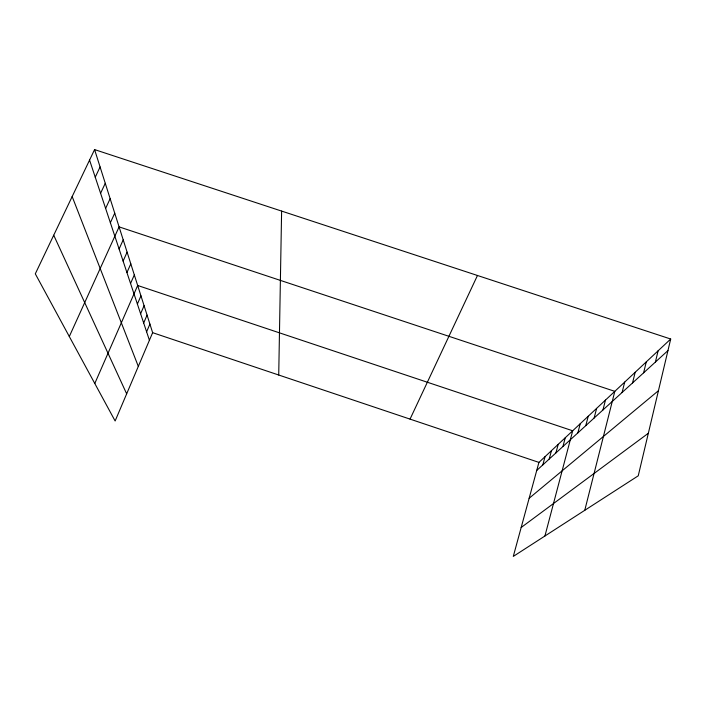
<?xml version="1.0" encoding="UTF-8"?>
<svg xmlns="http://www.w3.org/2000/svg" width="706" height="706" viewBox="0 0 706 706"><rect width="100%" height="100%" fill="white"/><g stroke="black" fill="none" stroke-linecap="round" stroke-linejoin="round"><path stroke-width="1.06" d="M278.72 375.018L281.615 211.085M670.7 339.021L638.242 475.809L513.288 556.416L538.925 462.395L670.7 339.021L94.578 149.584L35.3 273.831L115.131 420.988L152.637 332.676L94.578 149.584M655.397 362.054L658.107 350.811M643.616 372.821L646.29 361.878M632.541 382.943L635.171 372.283M622.101 392.474L624.695 382.087M584.762 510.314L614.811 391.345L119.085 226.873L69.303 336.515M602.95 409.965L605.466 400.09M594.134 418.014L596.623 408.377M585.786 425.647L588.23 416.231M577.852 432.893L580.261 423.688M544.926 536.004L572.69 430.784L137.67 285.48L94.789 383.49M562.929 446.519L565.268 437.729M555.904 452.943L558.208 444.339M542.817 464.892L545.05 456.658M549.206 459.059L551.474 450.64M146.61 331.82L149.91 324.089M143.68 322.995L147.069 315.105M140.609 313.746L144.086 305.698M137.388 304.048L140.953 295.832M130.548 283.477L134.325 274.916M126.93 272.569L130.804 263.823M123.109 261.079L127.106 252.148M119.093 248.98L123.206 239.855M110.365 222.717L114.743 213.168M105.618 208.438L110.145 198.66M100.587 193.294L105.265 183.286M410.045 419.117L477.468 275.481M95.248 177.215L100.093 166.951M536.719 470.461L667.955 350.591M529.138 498.277L658.433 390.7M521.178 527.497L648.337 433.263M152.637 332.676L538.925 462.395M53.727 235.222L126.665 393.833M72.171 196.568L138.314 366.388M89.565 160.103L149.416 340.257"/></g></svg>
